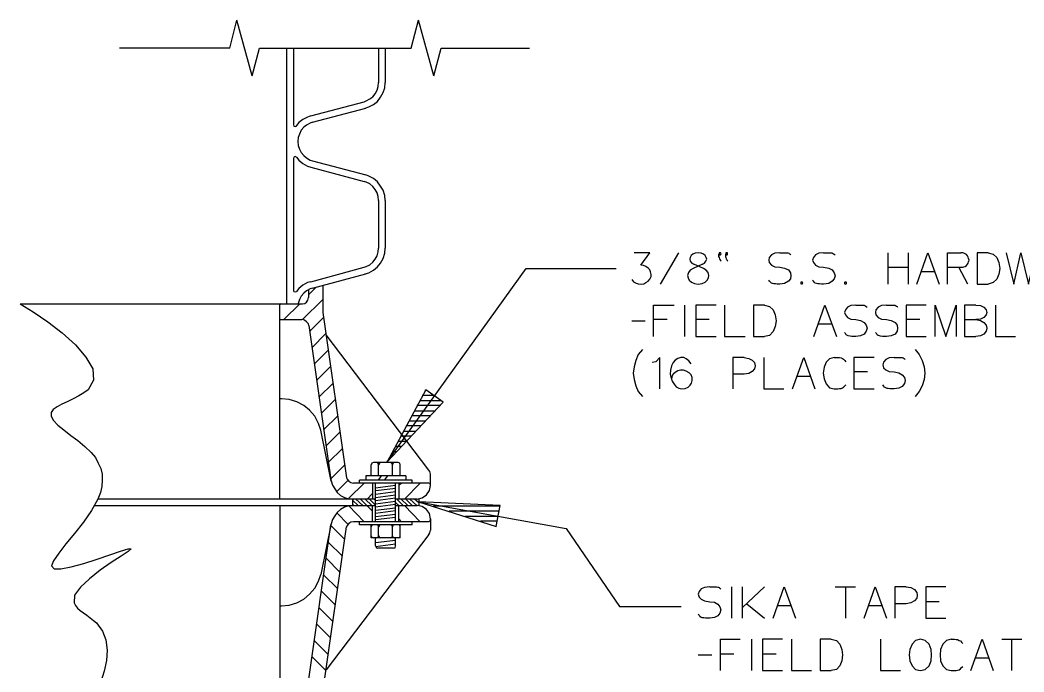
# Model space of a CAD drawing. Header units: inches. Extents: x -1698 to -1559, y -917 to -744.
# Drawn here: x -1609.16 to -1577.19, y -807.38 to -786.64 of the extents above; entities that cross this region are included whole.
import ezdxf

# ---------------------------------------------------------------- set-up
doc = ezdxf.new("R2010")
doc.units = ezdxf.units.IN
doc.layers.add('DH152', color=7, linetype='CONTINUOUS')

msp = doc.modelspace()

# ---------------------------------------------------------------- linework, layer by layer
at = {"layer": 'DH152', "color": 7}
for points in [[(-1602.48031, -787.53274), (-1602.25013, -786.63913)], [(-1601.76271, -788.41281), (-1602.25013, -786.63913)], [(-1596.69895, -787.53274), (-1596.46878, -786.63913)], [(-1595.98136, -788.41281), (-1596.46878, -786.63913)], [(-1602.48031, -787.53274), (-1605.98703, -787.53274)], [(-1601.76271, -788.41281), (-1601.53254, -787.53274)], [(-1601.53254, -787.53274), (-1596.69895, -787.53274)], [(-1600.66602, -787.55982), (-1600.66602, -795.66996)], [(-1600.44938, -787.55982), (-1600.44938, -789.96984)], [(-1597.74149, -787.55982), (-1597.74149, -788.62944)], [(-1597.52486, -787.55982), (-1597.52486, -788.62944)], [(-1595.98136, -788.41281), (-1595.75119, -787.53274)], [(-1595.75119, -787.53274), (-1592.93498, -787.53274)], [(-1598.20183, -789.23871), (-1598.13413, -789.21163), (-1598.01228, -789.14394), (-1597.9175, -789.07624), (-1597.84981, -788.98146), (-1597.78211, -788.87315), (-1597.75503, -788.75129), (-1597.74149, -788.62944)], [(-1598.16121, -789.4418), (-1598.0529, -789.40119), (-1597.90396, -789.31995), (-1597.76857, -789.22517), (-1597.67379, -789.08978), (-1597.59256, -788.94084), (-1597.5384, -788.79191), (-1597.52486, -788.62944)], [(-1599.89427, -789.68552), (-1598.20183, -789.23871)], [(-1599.84011, -789.88861), (-1598.14767, -789.4418)], [(-1599.89427, -789.68552), (-1600.00258, -789.72613), (-1600.15152, -789.80737), (-1600.27337, -789.90215), (-1600.35461, -789.99692)], [(-1599.84011, -789.88861), (-1599.92135, -789.91569), (-1600.02966, -789.98338), (-1600.12444, -790.05108), (-1600.20567, -790.14586), (-1600.25983, -790.26771), (-1600.30045, -790.37603), (-1600.31399, -790.49788)], [(-1600.44938, -789.96984), (-1600.43584, -790.01046), (-1600.39523, -790.024), (-1600.35461, -790.01046), (-1600.35461, -789.99692)], [(-1600.31399, -790.49788), (-1600.30045, -790.63328), (-1600.25983, -790.74159), (-1600.20567, -790.84991), (-1600.12444, -790.94469), (-1600.02966, -791.02592), (-1599.92135, -791.09362), (-1599.84011, -791.1207)], [(-1600.35461, -790.99884), (-1600.35461, -790.99884), (-1600.39523, -790.9853), (-1600.43584, -790.99884), (-1600.44938, -791.03946), (-1600.44938, -795.25024)], [(-1600.35461, -790.99884), (-1600.27337, -791.09362), (-1600.15152, -791.20194), (-1600.00258, -791.28317), (-1599.89427, -791.32379), (-1598.20183, -791.77059)], [(-1599.84011, -791.1207), (-1598.14767, -791.5675)], [(-1597.74149, -792.37987), (-1597.75503, -792.25802), (-1597.78211, -792.13616), (-1597.84981, -792.02784), (-1597.9175, -791.93307), (-1598.01228, -791.85183), (-1598.13413, -791.79767), (-1598.20183, -791.77059)], [(-1597.52486, -792.37987), (-1597.5384, -792.2174), (-1597.59256, -792.05492), (-1597.67379, -791.91953), (-1597.76857, -791.78413), (-1597.90396, -791.67582), (-1598.0529, -791.60812), (-1598.14767, -791.5675)], [(-1597.74149, -792.37987), (-1597.74149, -793.89629)], [(-1597.52486, -792.37987), (-1597.52486, -793.89629)], [(-1598.20183, -794.50557), (-1598.13413, -794.47849), (-1598.01228, -794.42433), (-1597.9175, -794.34309), (-1597.84981, -794.24832), (-1597.78211, -794.14), (-1597.75503, -794.01815), (-1597.74149, -793.89629)], [(-1598.16121, -794.70866), (-1598.0529, -794.68158), (-1597.90396, -794.60034), (-1597.76857, -794.49203), (-1597.67379, -794.37017), (-1597.59256, -794.22124), (-1597.5384, -794.05877), (-1597.52486, -793.89629)], [(-1589.38764, -794.43787), (-1589.10331, -794.04523), (-1589.60427, -794.04523)], [(-1588.76482, -795.04715), (-1588.18262, -794.04523)], [(-1587.55981, -794.04523), (-1587.65458, -794.05877), (-1587.73582, -794.08584), (-1587.78998, -794.12646), (-1587.81706, -794.19416), (-1587.8306, -794.24832), (-1587.81706, -794.31602), (-1587.7629, -794.37017), (-1587.6952, -794.41079), (-1587.6952, -794.41079)], [(-1587.42441, -794.41079), (-1587.35671, -794.37017), (-1587.3161, -794.31602), (-1587.28902, -794.24832), (-1587.30256, -794.19416), (-1587.34318, -794.12646), (-1587.39733, -794.08584), (-1587.46503, -794.05877), (-1587.55981, -794.04523), (-1587.55981, -794.04523)], [(-1586.89637, -794.0723), (-1586.89637, -794.08584), (-1586.89637, -794.09938), (-1586.88283, -794.11292), (-1586.86929, -794.11292), (-1586.85575, -794.11292), (-1586.84221, -794.09938), (-1586.84221, -794.08584), (-1586.82868, -794.0723), (-1586.82868, -794.0723), (-1586.84221, -794.05877), (-1586.84221, -794.04523), (-1586.85575, -794.04523), (-1586.86929, -794.04523), (-1586.88283, -794.04523), (-1586.89637, -794.04523), (-1586.89637, -794.05877), (-1586.89637, -794.0723), (-1586.89637, -794.0723), (-1586.90991, -794.09938), (-1586.90991, -794.12646), (-1586.90991, -794.16708), (-1586.89637, -794.19416), (-1586.88283, -794.23478), (-1586.86929, -794.26186), (-1586.85575, -794.28894), (-1586.82868, -794.31602), (-1586.82868, -794.31602)], [(-1584.96023, -794.04523), (-1585.1227, -794.05877), (-1585.23102, -794.11292), (-1585.29871, -794.19416), (-1585.31225, -794.2754), (-1585.29871, -794.35663), (-1585.23102, -794.43787), (-1585.1227, -794.49203), (-1584.96023, -794.50557), (-1584.96023, -794.50557)], [(-1584.96023, -794.04523), (-1584.86545, -794.04523), (-1584.79775, -794.04523), (-1584.7436, -794.04523), (-1584.70298, -794.04523), (-1584.6759, -794.05877), (-1584.64882, -794.0723), (-1584.63528, -794.08584), (-1584.6082, -794.11292), (-1584.6082, -794.11292)], [(-1583.56566, -794.04523), (-1583.7146, -794.05877), (-1583.82291, -794.11292), (-1583.89061, -794.19416), (-1583.91769, -794.2754), (-1583.89061, -794.35663), (-1583.82291, -794.43787), (-1583.7146, -794.49203), (-1583.56566, -794.50557), (-1583.56566, -794.50557)], [(-1583.56566, -794.04523), (-1583.47089, -794.04523), (-1583.38965, -794.04523), (-1583.34903, -794.04523), (-1583.30841, -794.04523), (-1583.28133, -794.05877), (-1583.25425, -794.0723), (-1583.22718, -794.08584), (-1583.2001, -794.11292), (-1583.2001, -794.11292)], [(-1581.5212, -794.04523), (-1581.5212, -795.04715)], [(-1580.87131, -794.04523), (-1580.87131, -795.04715)], [(-1580.60052, -795.04715), (-1580.24849, -794.04523), (-1579.88293, -795.04715)], [(-1579.62568, -795.04715), (-1579.62568, -794.04523), (-1579.19241, -794.04523)], [(-1578.93516, -794.2754), (-1578.9487, -794.22124), (-1578.96224, -794.18062), (-1578.98932, -794.14), (-1579.0164, -794.09938), (-1579.05702, -794.0723), (-1579.09764, -794.05877), (-1579.13825, -794.04523), (-1579.19241, -794.04523), (-1579.19241, -794.04523)], [(-1578.32589, -794.04523), (-1578.67791, -794.04523), (-1578.67791, -795.04715), (-1578.32589, -795.04715)], [(-1578.32589, -794.04523), (-1578.16341, -794.08584), (-1578.0551, -794.19416), (-1577.9874, -794.35663), (-1577.96032, -794.54619), (-1577.9874, -794.7222), (-1578.0551, -794.88467), (-1578.16341, -794.99299), (-1578.32589, -795.04715), (-1578.32589, -795.04715)], [(-1577.75723, -794.04523), (-1577.51352, -795.04715), (-1577.28335, -794.04523), (-1577.03964, -795.04715), (-1576.79593, -794.04523)], [(-1586.67974, -794.0723), (-1586.69328, -794.09938), (-1586.69328, -794.12646), (-1586.69328, -794.16708), (-1586.67974, -794.19416), (-1586.6662, -794.23478), (-1586.65266, -794.26186), (-1586.63912, -794.28894), (-1586.61204, -794.31602), (-1586.61204, -794.31602)], [(-1579.19241, -794.50557), (-1579.13825, -794.50557), (-1579.09764, -794.49203), (-1579.05702, -794.47849), (-1579.0164, -794.45141), (-1578.98932, -794.41079), (-1578.96224, -794.37017), (-1578.9487, -794.32955), (-1578.93516, -794.2754), (-1578.93516, -794.2754)], [(-1599.89427, -794.96591), (-1598.20183, -794.50557)], [(-1597.4707, -800.69311), (-1593.04329, -794.54619), (-1590.17292, -794.54619)], [(-1589.10331, -794.88467), (-1589.06269, -794.80344), (-1589.06269, -794.73574), (-1589.07623, -794.6545), (-1589.10331, -794.5868), (-1589.15746, -794.53265), (-1589.22516, -794.47849), (-1589.3064, -794.45141), (-1589.38764, -794.43787), (-1589.38764, -794.43787)], [(-1587.72228, -794.54619), (-1587.81706, -794.60034), (-1587.87121, -794.66804), (-1587.89829, -794.76282), (-1587.88475, -794.84405), (-1587.84414, -794.91175), (-1587.77644, -794.97945), (-1587.68166, -795.02007), (-1587.55981, -795.04715), (-1587.55981, -795.04715)], [(-1587.42441, -794.41079), (-1587.72228, -794.54619)], [(-1587.39733, -794.54619), (-1587.6952, -794.41079)], [(-1587.55981, -795.04715), (-1587.43795, -795.02007), (-1587.34318, -794.97945), (-1587.27548, -794.91175), (-1587.23486, -794.84405), (-1587.22132, -794.76282), (-1587.2484, -794.66804), (-1587.30256, -794.60034), (-1587.39733, -794.54619), (-1587.39733, -794.54619)], [(-1584.96023, -794.50557), (-1584.81129, -794.53265), (-1584.68944, -794.5868), (-1584.62174, -794.68158), (-1584.6082, -794.77636), (-1584.62174, -794.87113), (-1584.68944, -794.95237), (-1584.81129, -795.02007), (-1584.96023, -795.04715), (-1584.96023, -795.04715)], [(-1583.56566, -794.50557), (-1583.40319, -794.53265), (-1583.29487, -794.5868), (-1583.22718, -794.68158), (-1583.2001, -794.77636), (-1583.22718, -794.87113), (-1583.29487, -794.95237), (-1583.40319, -795.02007), (-1583.56566, -795.04715), (-1583.56566, -795.04715)], [(-1581.5212, -794.50557), (-1580.87131, -794.50557)], [(-1580.45158, -794.64096), (-1580.03186, -794.64096)], [(-1579.62568, -794.50557), (-1579.19241, -794.50557)], [(-1578.97578, -795.04715), (-1579.26011, -794.50557)], [(-1599.89427, -794.96591), (-1600.00258, -794.99299), (-1600.15152, -795.07423), (-1600.27337, -795.18254), (-1600.35461, -795.27732)], [(-1599.84011, -795.169), (-1598.14767, -794.70866)], [(-1589.67196, -794.89821), (-1589.61781, -794.96591), (-1589.53657, -795.00653), (-1589.46887, -795.03361), (-1589.3741, -795.04715), (-1589.29286, -795.03361), (-1589.22516, -794.99299), (-1589.15746, -794.95237), (-1589.10331, -794.88467), (-1589.10331, -794.88467)], [(-1584.96023, -795.04715), (-1585.04146, -795.04715), (-1585.09562, -795.03361), (-1585.14978, -795.03361), (-1585.1904, -795.02007), (-1585.23102, -795.00653), (-1585.2581, -794.97945), (-1585.28518, -794.95237), (-1585.31225, -794.91175), (-1585.31225, -794.91175)], [(-1583.56566, -795.04715), (-1583.63336, -795.04715), (-1583.70106, -795.03361), (-1583.75521, -795.03361), (-1583.79583, -795.02007), (-1583.83645, -795.00653), (-1583.86353, -794.97945), (-1583.89061, -794.95237), (-1583.91769, -794.91175), (-1583.91769, -794.91175)], [(-1600.44938, -795.25024), (-1600.43584, -795.27732), (-1600.39523, -795.29086), (-1600.35461, -795.27732), (-1600.35461, -795.27732)], [(-1599.84011, -795.169), (-1599.92135, -795.19608), (-1600.02966, -795.25024), (-1600.12444, -795.33148), (-1600.20567, -795.42625), (-1600.25983, -795.53457), (-1600.30045, -795.65642), (-1600.30045, -795.66996)], [(-1599.71825, -795.12838), (-1599.9755, -795.38563)], [(-1599.9755, -795.2367), (-1599.9755, -795.46687)], [(-1599.51516, -795.07423), (-1599.51516, -795.94075)], [(-1600.16506, -795.66996), (-1600.08382, -795.65642), (-1600.02966, -795.6158), (-1599.98904, -795.54811), (-1599.9755, -795.46687)], [(-1599.51516, -795.53457), (-1600.16506, -796.17092)], [(-1609.15527, -795.66996), (-1608.73554, -795.92721), (-1608.2752, -796.23862), (-1607.81486, -796.59065), (-1607.39513, -796.96975), (-1607.05665, -797.3624), (-1606.84002, -797.7415), (-1606.81294, -798.09353), (-1606.98895, -798.40494), (-1607.12434, -798.49971), (-1607.28682, -798.59449), (-1607.46283, -798.68926), (-1607.65238, -798.78404), (-1607.8284, -798.86528), (-1607.97733, -798.94651), (-1608.09919, -799.02775), (-1608.16688, -799.12253), (-1608.16688, -799.24438), (-1608.08565, -799.37978), (-1607.95025, -799.52871), (-1607.7607, -799.67765), (-1607.54407, -799.85366), (-1607.3139, -800.01613), (-1607.09727, -800.20569), (-1606.89417, -800.39524), (-1606.75878, -800.55771), (-1606.664, -800.73372), (-1606.58277, -800.90974), (-1606.54215, -801.08575), (-1606.54215, -801.2753), (-1606.55569, -801.4784), (-1606.59631, -801.66795), (-1606.67754, -801.88458), (-1606.88063, -802.25015), (-1607.13788, -802.61571), (-1607.42221, -802.98128), (-1607.693, -803.30622), (-1607.92317, -803.60409), (-1608.08565, -803.8478), (-1608.15334, -804.01028), (-1608.07211, -804.10505), (-1607.85548, -804.10505), (-1607.53053, -804.03736), (-1607.12434, -803.92904), (-1606.70462, -803.79365), (-1606.29844, -803.65825), (-1605.95995, -803.5364), (-1605.71624, -803.4687), (-1605.62146, -803.4687), (-1605.71624, -803.54994), (-1605.93287, -803.69887), (-1606.25782, -803.90196), (-1606.60984, -804.14567), (-1606.94833, -804.41646), (-1607.23266, -804.68725), (-1607.42221, -804.9445), (-1607.43575, -805.18821), (-1607.39513, -805.26945), (-1607.32744, -805.35069), (-1607.2462, -805.43192), (-1607.13788, -805.49962), (-1607.02957, -805.58086), (-1606.92125, -805.66209), (-1606.81294, -805.74333), (-1606.71816, -805.82457), (-1606.52861, -806.08182), (-1606.42029, -806.36615), (-1606.37967, -806.69109), (-1606.40675, -807.01604), (-1606.47445, -807.35453), (-1606.58277, -807.69301)], [(-1609.15527, -795.66996), (-1600.16506, -795.66996)], [(-1600.88265, -801.88458), (-1600.88265, -795.66996)], [(-1600.84203, -795.66996), (-1600.88265, -795.69704)], [(-1600.76079, -796.17092), (-1600.24629, -795.66996)], [(-1599.51516, -795.94075), (-1598.75695, -801.20761)], [(-1588.98145, -796.7125), (-1588.98145, -795.71058), (-1588.33156, -795.71058)], [(-1587.99307, -795.71058), (-1587.99307, -796.7125)], [(-1586.99115, -795.71058), (-1587.64104, -795.71058), (-1587.64104, -796.7125), (-1586.99115, -796.7125)], [(-1586.72036, -795.71058), (-1586.72036, -796.7125), (-1586.07046, -796.7125)], [(-1585.44765, -795.71058), (-1585.79968, -795.71058), (-1585.79968, -796.7125), (-1585.44765, -796.7125)], [(-1585.44765, -795.71058), (-1585.28518, -795.7512), (-1585.17686, -795.85951), (-1585.10916, -796.02199), (-1585.08208, -796.21154), (-1585.10916, -796.38755), (-1585.17686, -796.55003), (-1585.28518, -796.67188), (-1585.44765, -796.7125), (-1585.44765, -796.7125)], [(-1583.87707, -796.7125), (-1583.52504, -795.71058), (-1583.15948, -796.7125)], [(-1582.53666, -795.71058), (-1582.69914, -795.72412), (-1582.80745, -795.77828), (-1582.87515, -795.85951), (-1582.90223, -795.94075), (-1582.87515, -796.02199), (-1582.80745, -796.10323), (-1582.69914, -796.15738), (-1582.53666, -796.17092), (-1582.53666, -796.17092)], [(-1582.53666, -795.71058), (-1582.44189, -795.71058), (-1582.37419, -795.71058), (-1582.32003, -795.71058), (-1582.27941, -795.71058), (-1582.25233, -795.72412), (-1582.22525, -795.73766), (-1582.21171, -795.7512), (-1582.18464, -795.77828), (-1582.18464, -795.77828)], [(-1581.56182, -795.71058), (-1581.72429, -795.72412), (-1581.83261, -795.77828), (-1581.90031, -795.85951), (-1581.91385, -795.94075), (-1581.90031, -796.02199), (-1581.83261, -796.10323), (-1581.72429, -796.15738), (-1581.56182, -796.17092), (-1581.56182, -796.17092)], [(-1581.56182, -795.71058), (-1581.46704, -795.71058), (-1581.39935, -795.71058), (-1581.34519, -795.71058), (-1581.30457, -795.71058), (-1581.27749, -795.72412), (-1581.25041, -795.73766), (-1581.22333, -795.7512), (-1581.20979, -795.77828), (-1581.20979, -795.77828)], [(-1580.30265, -795.71058), (-1580.939, -795.71058), (-1580.939, -796.7125), (-1580.30265, -796.7125)], [(-1580.01832, -796.7125), (-1580.01832, -795.71058), (-1579.67983, -796.7125), (-1579.34135, -795.71058), (-1579.34135, -796.7125)], [(-1578.71853, -795.71058), (-1579.0841, -795.71058), (-1579.0841, -796.7125), (-1578.71853, -796.7125)], [(-1578.71853, -795.71058), (-1578.5696, -795.72412), (-1578.46128, -795.77828), (-1578.39358, -795.85951), (-1578.3665, -795.94075), (-1578.39358, -796.02199), (-1578.46128, -796.10323), (-1578.5696, -796.15738), (-1578.71853, -796.17092), (-1578.71853, -796.17092)], [(-1578.09572, -795.71058), (-1578.09572, -796.7125), (-1577.45936, -796.7125)], [(-1600.88265, -796.17092), (-1600.17859, -796.17092)], [(-1599.96196, -796.36048), (-1599.9755, -796.30632), (-1600.02966, -796.23862), (-1600.09736, -796.18446), (-1600.17859, -796.17092)], [(-1599.93488, -796.55003), (-1599.48808, -796.10323)], [(-1589.67196, -796.21154), (-1589.25224, -796.21154)], [(-1588.54819, -796.17092), (-1588.98145, -796.17092)], [(-1587.20778, -796.17092), (-1587.64104, -796.17092)], [(-1582.53666, -796.17092), (-1582.38773, -796.198), (-1582.27941, -796.2657), (-1582.21171, -796.34694), (-1582.18464, -796.44171), (-1582.21171, -796.53649), (-1582.27941, -796.63126), (-1582.38773, -796.68542), (-1582.53666, -796.7125), (-1582.53666, -796.7125)], [(-1581.56182, -796.17092), (-1581.41289, -796.198), (-1581.29103, -796.2657), (-1581.22333, -796.34694), (-1581.20979, -796.44171), (-1581.22333, -796.53649), (-1581.29103, -796.63126), (-1581.41289, -796.68542), (-1581.56182, -796.7125), (-1581.56182, -796.7125)], [(-1580.50574, -796.17092), (-1580.939, -796.17092)], [(-1579.0841, -796.17092), (-1578.71853, -796.17092)], [(-1578.71853, -796.17092), (-1578.5696, -796.198), (-1578.46128, -796.2657), (-1578.39358, -796.34694), (-1578.3665, -796.44171), (-1578.39358, -796.53649), (-1578.46128, -796.63126), (-1578.5696, -796.68542), (-1578.71853, -796.7125), (-1578.71853, -796.7125)], [(-1599.96196, -796.36048), (-1599.25791, -801.26176)], [(-1583.74168, -796.30632), (-1583.30841, -796.30632)], [(-1582.53666, -796.7125), (-1582.6179, -796.7125), (-1582.67206, -796.7125), (-1582.72621, -796.69896), (-1582.78037, -796.68542), (-1582.80745, -796.67188), (-1582.84807, -796.65834), (-1582.87515, -796.61773), (-1582.90223, -796.57711), (-1582.90223, -796.57711)], [(-1581.56182, -796.7125), (-1581.62952, -796.7125), (-1581.69722, -796.7125), (-1581.75137, -796.69896), (-1581.79199, -796.68542), (-1581.83261, -796.67188), (-1581.85969, -796.65834), (-1581.88677, -796.61773), (-1581.91385, -796.57711), (-1581.91385, -796.57711)], [(-1599.42038, -796.61773), (-1599.86719, -797.06453)], [(-1596.14383, -800.9639), (-1599.40685, -796.65834)], [(-1599.78595, -797.59257), (-1599.33915, -797.14576)], [(-1589.33348, -797.11869), (-1589.46887, -797.28116), (-1589.55011, -797.47071), (-1589.60427, -797.6738), (-1589.63135, -797.8769), (-1589.60427, -798.07999), (-1589.55011, -798.28308), (-1589.46887, -798.45909), (-1589.33348, -798.62157), (-1589.33348, -798.62157)], [(-1580.65468, -797.11869), (-1580.51928, -797.28116), (-1580.4245, -797.47071), (-1580.37035, -797.6738), (-1580.34327, -797.8769), (-1580.37035, -798.07999), (-1580.4245, -798.28308), (-1580.51928, -798.45909), (-1580.65468, -798.62157), (-1580.65468, -798.62157)], [(-1588.77836, -798.37786), (-1588.77836, -797.37594), (-1588.91375, -797.51133), (-1589.02207, -797.53841)], [(-1587.78998, -797.57903), (-1587.85768, -797.48425), (-1587.93891, -797.41655), (-1588.02015, -797.37594), (-1588.11493, -797.37594), (-1588.2097, -797.40301), (-1588.29094, -797.45717), (-1588.35864, -797.53841), (-1588.41279, -797.64673), (-1588.41279, -797.64673)], [(-1586.09754, -797.37594), (-1586.46311, -797.37594), (-1586.46311, -798.37786)], [(-1586.09754, -797.37594), (-1585.94861, -797.40301), (-1585.84029, -797.45717), (-1585.7726, -797.53841), (-1585.74552, -797.64673), (-1585.7726, -797.7415), (-1585.84029, -797.82274), (-1585.94861, -797.89044), (-1586.09754, -797.90398), (-1586.09754, -797.90398)], [(-1585.47473, -797.37594), (-1585.47473, -798.37786), (-1584.83837, -798.37786)], [(-1584.55404, -798.37786), (-1584.20202, -797.37594), (-1583.84999, -798.37786)], [(-1583.22718, -797.37594), (-1583.37611, -797.41655), (-1583.48443, -797.52487), (-1583.55212, -797.68734), (-1583.5792, -797.8769), (-1583.55212, -798.05291), (-1583.48443, -798.21538), (-1583.37611, -798.33724), (-1583.22718, -798.37786), (-1583.22718, -798.37786)], [(-1583.22718, -797.37594), (-1583.17302, -797.37594), (-1583.11886, -797.37594), (-1583.0647, -797.37594), (-1583.01054, -797.38948), (-1582.96993, -797.40301), (-1582.92931, -797.43009), (-1582.88869, -797.47071), (-1582.86161, -797.51133), (-1582.86161, -797.51133)], [(-1581.95446, -797.37594), (-1582.60436, -797.37594), (-1582.60436, -798.37786), (-1581.95446, -798.37786)], [(-1581.31811, -797.37594), (-1581.48058, -797.38948), (-1581.5889, -797.44363), (-1581.6566, -797.52487), (-1581.68368, -797.60611), (-1581.6566, -797.70088), (-1581.5889, -797.76858), (-1581.48058, -797.82274), (-1581.31811, -797.83628), (-1581.31811, -797.83628)], [(-1581.31811, -797.37594), (-1581.22333, -797.37594), (-1581.15564, -797.37594), (-1581.10148, -797.37594), (-1581.06086, -797.37594), (-1581.03378, -797.38948), (-1581.0067, -797.40301), (-1580.99316, -797.41655), (-1580.96608, -797.44363), (-1580.96608, -797.44363)], [(-1599.27145, -797.66026), (-1599.71825, -798.10707)], [(-1588.41279, -797.64673), (-1588.43987, -797.78212), (-1588.45341, -797.90398), (-1588.42633, -798.02583), (-1588.38571, -798.13415), (-1588.33156, -798.22892), (-1588.26386, -798.31016), (-1588.18262, -798.35078), (-1588.08785, -798.37786), (-1588.08785, -798.37786)], [(-1587.84414, -797.86336), (-1587.93891, -797.8092), (-1588.03369, -797.78212), (-1588.12846, -797.78212), (-1588.2097, -797.79566), (-1588.29094, -797.84982), (-1588.35864, -797.90398), (-1588.39925, -797.98521), (-1588.41279, -798.07999), (-1588.41279, -798.07999)], [(-1588.08785, -798.37786), (-1587.97953, -798.36432), (-1587.88475, -798.3237), (-1587.81706, -798.256), (-1587.77644, -798.1883), (-1587.74936, -798.10707), (-1587.74936, -798.01229), (-1587.78998, -797.93105), (-1587.84414, -797.86336), (-1587.84414, -797.86336)], [(-1582.1711, -797.83628), (-1582.60436, -797.83628)], [(-1581.31811, -797.83628), (-1581.16918, -797.86336), (-1581.06086, -797.93105), (-1580.99316, -798.01229), (-1580.96608, -798.10707), (-1580.99316, -798.20184), (-1581.06086, -798.29662), (-1581.16918, -798.35078), (-1581.31811, -798.37786), (-1581.31811, -798.37786)], [(-1599.63702, -798.63511), (-1599.19021, -798.1883)], [(-1586.09754, -797.90398), (-1586.46311, -797.90398)], [(-1584.41865, -797.97167), (-1583.98539, -797.97167)], [(-1596.26569, -798.41848), (-1596.21153, -798.41848)], [(-1583.22718, -798.37786), (-1583.17302, -798.37786), (-1583.11886, -798.37786), (-1583.0647, -798.36432), (-1583.01054, -798.36432), (-1582.96993, -798.33724), (-1582.92931, -798.3237), (-1582.88869, -798.28308), (-1582.86161, -798.24246), (-1582.86161, -798.24246)], [(-1581.31811, -798.37786), (-1581.39935, -798.37786), (-1581.4535, -798.37786), (-1581.50766, -798.36432), (-1581.54828, -798.36432), (-1581.5889, -798.33724), (-1581.62952, -798.3237), (-1581.6566, -798.28308), (-1581.68368, -798.24246), (-1581.68368, -798.24246)], [(-1599.24437, -801.31592), (-1599.58286, -799.69119), (-1599.65056, -799.47455), (-1599.77241, -799.24438), (-1599.93488, -799.05483), (-1600.12444, -798.9059), (-1600.34107, -798.78404), (-1600.58478, -798.71634), (-1600.82849, -798.68926), (-1600.86911, -798.68926)], [(-1599.10898, -798.7028), (-1599.55578, -799.14961)], [(-1596.42816, -798.74342), (-1595.76473, -798.74342)], [(-1595.98136, -798.58095), (-1596.34692, -798.58095)], [(-1596.60417, -799.06837), (-1595.94074, -799.06837)], [(-1595.79181, -798.9059), (-1596.52294, -798.9059)], [(-1599.48808, -799.67765), (-1599.04128, -799.23084)], [(-1596.78019, -799.39332), (-1596.25215, -799.39332)], [(-1596.08967, -799.23084), (-1596.68541, -799.23084)], [(-1598.96004, -799.74534), (-1599.40685, -800.19215)], [(-1596.94266, -799.71826), (-1596.55002, -799.71826)], [(-1596.40108, -799.55579), (-1596.86142, -799.55579)], [(-1597.11867, -800.04321), (-1596.86142, -800.04321)], [(-1596.69895, -799.88074), (-1597.03744, -799.88074)], [(-1599.33915, -800.72019), (-1598.89235, -800.27338)], [(-1597.29469, -800.36816), (-1597.15929, -800.36816)], [(-1597.01036, -800.20569), (-1597.19991, -800.20569)], [(-1597.90396, -800.72019), (-1597.95812, -800.73372), (-1597.97166, -800.78788)], [(-1597.11867, -800.72019), (-1597.90396, -800.72019)], [(-1597.67379, -800.72019), (-1597.71441, -800.73372), (-1597.74149, -800.78788), (-1597.75503, -800.73372), (-1597.80919, -800.72019)], [(-1597.74149, -801.13991), (-1597.74149, -800.72019)], [(-1597.30823, -800.53063), (-1597.37592, -800.53063)], [(-1597.22699, -800.72019), (-1597.28115, -800.73372), (-1597.29469, -800.78788), (-1597.32177, -800.73372), (-1597.36238, -800.72019)], [(-1597.29469, -801.13991), (-1597.29469, -800.72019)], [(-1597.05098, -800.78788), (-1597.06452, -800.73372), (-1597.11867, -800.72019)], [(-1598.81111, -800.78788), (-1599.25791, -801.23469)], [(-1597.97166, -801.13991), (-1597.97166, -800.78788)], [(-1597.05098, -801.13991), (-1597.05098, -800.78788)], [(-1596.08967, -801.08575), (-1596.10321, -801.00451), (-1596.14383, -800.9639)], [(-1599.25791, -801.26176), (-1599.24437, -801.30238), (-1599.20375, -801.43778), (-1599.13606, -801.55963), (-1599.05482, -801.66795), (-1598.9465, -801.76272), (-1598.82465, -801.83042), (-1598.68925, -801.87104), (-1598.54032, -801.88458)], [(-1599.06836, -801.64087), (-1598.71633, -801.28884)], [(-1598.75695, -801.20761), (-1598.74341, -801.24822), (-1598.68925, -801.31592), (-1598.62156, -801.35654), (-1598.54032, -801.37008)], [(-1598.20183, -801.37008), (-1598.68925, -801.8575)], [(-1596.14383, -801.37008), (-1598.54032, -801.37008)], [(-1596.67187, -801.2753), (-1598.35077, -801.2753)], [(-1598.35077, -801.37008), (-1598.35077, -801.2753)], [(-1596.87496, -801.13991), (-1598.14767, -801.13991), (-1598.14767, -801.2753)], [(-1597.93104, -801.37008), (-1597.93104, -801.88458)], [(-1597.83627, -802.60217), (-1597.83627, -801.37008)], [(-1597.74149, -801.2753), (-1597.64671, -801.13991)], [(-1597.55194, -801.2753), (-1597.44362, -801.13991)], [(-1597.19991, -802.60217), (-1597.19991, -801.37008)], [(-1597.0916, -801.37008), (-1597.0916, -801.88458)], [(-1597.01036, -801.37008), (-1597.0916, -801.45132)], [(-1596.91558, -801.88458), (-1596.41462, -801.37008)], [(-1596.87496, -801.13991), (-1596.87496, -801.2753)], [(-1596.67187, -801.37008), (-1596.67187, -801.2753)], [(-1596.08967, -801.42424), (-1596.10321, -801.38362), (-1596.14383, -801.37008)], [(-1596.08967, -801.45132), (-1596.08967, -801.08575)], [(-1598.10706, -801.88458), (-1597.93104, -801.70857)], [(-1597.83627, -801.51901), (-1597.19991, -801.43778)], [(-1597.83627, -801.72211), (-1597.19991, -801.64087)], [(-1597.82273, -801.61379), (-1597.19991, -801.53255)], [(-1596.5094, -801.88458), (-1596.5094, -801.88458), (-1596.34692, -801.84396), (-1596.21153, -801.74919), (-1596.11675, -801.61379), (-1596.08967, -801.45132), (-1596.08967, -801.42424)], [(-1597.83627, -801.88458), (-1606.67754, -801.88458)], [(-1598.5674, -801.88458), (-1598.5674, -802.08767)], [(-1598.39138, -802.08767), (-1598.5674, -801.91166)], [(-1598.45908, -801.88458), (-1598.24245, -802.08767)], [(-1598.31015, -801.88458), (-1597.93104, -802.26369)], [(-1598.16121, -801.88458), (-1597.95812, -802.08767)], [(-1597.83627, -802.07413), (-1598.02582, -801.88458)], [(-1597.87688, -801.88458), (-1597.83627, -801.9252)], [(-1597.83627, -801.83042), (-1597.19991, -801.74919)], [(-1597.83627, -801.9252), (-1597.19991, -801.84396)], [(-1597.83627, -802.03351), (-1597.19991, -801.95228)], [(-1596.5094, -801.88458), (-1597.19991, -801.88458)], [(-1597.19991, -801.9929), (-1597.0916, -802.08767)], [(-1596.9562, -802.08767), (-1597.15929, -801.88458)], [(-1597.0239, -801.88458), (-1596.80727, -802.08767)], [(-1596.67187, -802.08767), (-1596.87496, -801.88458)], [(-1596.73957, -801.88458), (-1596.52294, -802.08767)], [(-1596.45524, -802.00644), (-1596.59063, -801.88458)], [(-1596.46878, -801.96582), (-1591.77058, -802.8188)], [(-1596.45524, -801.87104), (-1596.45524, -802.08767)], [(-1606.78586, -802.08767), (-1597.83627, -802.08767)], [(-1600.88265, -802.08767), (-1600.88265, -808.30229)], [(-1598.54032, -802.08767), (-1598.54032, -802.08767), (-1598.68925, -802.10121), (-1598.82465, -802.14183), (-1598.9465, -802.20953), (-1599.05482, -802.3043), (-1599.13606, -802.41262), (-1599.20375, -802.53447), (-1599.24437, -802.66987), (-1599.25791, -802.69695)], [(-1599.06836, -802.31784), (-1598.71633, -802.68341)], [(-1598.20183, -802.60217), (-1598.68925, -802.10121)], [(-1598.5674, -802.04705), (-1598.52678, -802.08767)], [(-1597.93104, -802.60217), (-1597.93104, -802.08767)], [(-1597.83627, -802.12829), (-1597.19991, -802.04705)], [(-1597.83627, -802.23661), (-1597.19991, -802.15537)], [(-1597.83627, -802.33138), (-1597.19991, -802.25015)], [(-1597.83627, -802.4397), (-1597.19991, -802.35846)], [(-1597.19991, -802.08767), (-1596.5094, -802.08767)], [(-1597.0916, -802.60217), (-1597.0916, -802.08767)], [(-1596.91558, -802.08767), (-1596.41462, -802.60217)], [(-1596.08967, -802.54801), (-1596.08967, -802.5074), (-1596.11675, -802.34492), (-1596.21153, -802.20953), (-1596.34692, -802.11475), (-1596.5094, -802.08767)], [(-1595.9949, -802.10121), (-1593.8692, -802.10121)], [(-1593.89628, -802.26369), (-1595.49394, -802.26369)], [(-1599.24437, -802.65633), (-1599.58286, -804.28107)], [(-1598.54032, -802.60217), (-1598.54032, -802.60217), (-1598.62156, -802.61571), (-1598.68925, -802.65633), (-1598.74341, -802.72403), (-1598.75695, -802.77819)], [(-1596.14383, -802.60217), (-1598.54032, -802.60217)], [(-1598.35077, -802.69695), (-1598.35077, -802.60217)], [(-1597.83627, -802.53447), (-1597.19991, -802.45324)], [(-1597.01036, -802.60217), (-1597.0916, -802.5074)], [(-1596.67187, -802.69695), (-1596.67187, -802.60217)], [(-1596.14383, -802.60217), (-1596.14383, -802.60217), (-1596.10321, -802.57509), (-1596.08967, -802.54801)], [(-1596.08967, -802.5074), (-1596.08967, -802.87296)], [(-1594.99298, -802.42616), (-1593.92336, -802.42616)], [(-1593.95044, -802.58863), (-1594.49202, -802.58863)], [(-1599.96196, -807.61178), (-1599.25791, -802.69695)], [(-1599.51516, -808.88449), (-1599.51516, -808.0315), (-1598.75695, -802.76465)], [(-1598.81111, -803.17083), (-1599.25791, -802.72403)], [(-1596.67187, -802.69695), (-1598.35077, -802.69695)], [(-1597.05098, -803.11667), (-1597.97166, -803.11667), (-1597.97166, -802.69695)], [(-1597.90396, -802.69695), (-1597.95812, -802.71049), (-1597.97166, -802.76465)], [(-1597.67379, -802.69695), (-1597.71441, -802.71049), (-1597.74149, -802.76465), (-1597.75503, -802.71049), (-1597.80919, -802.69695)], [(-1597.74149, -803.11667), (-1597.74149, -802.69695)], [(-1597.29469, -802.76465), (-1597.32177, -802.71049), (-1597.36238, -802.69695)], [(-1597.29469, -803.11667), (-1597.29469, -802.69695)], [(-1597.22699, -802.69695), (-1597.28115, -802.71049), (-1597.29469, -802.76465)], [(-1597.05098, -802.76465), (-1597.06452, -802.71049), (-1597.11867, -802.69695)], [(-1597.05098, -803.11667), (-1597.05098, -802.69695)], [(-1596.14383, -803.00836), (-1596.10321, -802.9542), (-1596.08967, -802.87296)], [(-1591.77058, -802.8188), (-1590.06461, -805.29653), (-1588.10139, -805.29653)], [(-1596.14383, -803.00836), (-1599.40685, -807.31391)], [(-1599.33915, -803.25207), (-1598.89235, -803.69887)], [(-1597.97166, -803.04897), (-1597.95812, -803.10313), (-1597.90396, -803.11667)], [(-1597.83627, -803.37392), (-1597.83627, -803.11667)], [(-1597.83627, -803.26561), (-1597.19991, -803.18437)], [(-1597.83627, -803.38746), (-1597.19991, -803.30622)], [(-1597.80919, -803.11667), (-1597.75503, -803.10313), (-1597.74149, -803.04897)], [(-1597.74149, -803.04897), (-1597.71441, -803.10313), (-1597.67379, -803.11667)], [(-1597.36238, -803.11667), (-1597.32177, -803.10313), (-1597.29469, -803.04897)], [(-1597.29469, -803.04897), (-1597.28115, -803.10313), (-1597.22699, -803.11667)], [(-1597.19991, -803.37392), (-1597.19991, -803.11667)], [(-1597.11867, -803.11667), (-1597.06452, -803.10313), (-1597.05098, -803.04897)], [(-1597.83627, -803.37392), (-1597.80919, -803.42808), (-1597.76857, -803.44162)], [(-1597.26761, -803.44162), (-1597.76857, -803.44162)], [(-1597.26761, -803.44162), (-1597.21345, -803.42808), (-1597.19991, -803.37392)], [(-1598.96004, -804.21337), (-1599.40685, -803.76657)], [(-1600.88265, -805.28299), (-1600.82849, -805.28299), (-1600.58478, -805.25591), (-1600.34107, -805.18821), (-1600.12444, -805.06636), (-1599.93488, -804.90388), (-1599.77241, -804.71433), (-1599.65056, -804.4977), (-1599.58286, -804.28107)], [(-1599.48808, -804.29461), (-1599.04128, -804.74141)], [(-1599.10898, -805.25591), (-1599.55578, -804.80911)], [(-1587.19424, -804.67371), (-1587.35671, -804.70079), (-1587.46503, -804.74141), (-1587.53273, -804.82265), (-1587.55981, -804.90388), (-1587.53273, -804.99866), (-1587.46503, -805.06636), (-1587.35671, -805.12051), (-1587.19424, -805.14759), (-1587.19424, -805.14759)], [(-1587.19424, -804.67371), (-1587.113, -804.67371), (-1587.03177, -804.67371), (-1586.97761, -804.67371), (-1586.93699, -804.68725), (-1586.90991, -804.68725), (-1586.89637, -804.70079), (-1586.86929, -804.71433), (-1586.84221, -804.74141), (-1586.84221, -804.74141)], [(-1586.50373, -804.67371), (-1586.50373, -805.67563)], [(-1586.1517, -805.67563), (-1586.1517, -804.67371)], [(-1586.1517, -805.33715), (-1585.44765, -804.67371)], [(-1585.17686, -805.67563), (-1584.82483, -804.67371), (-1584.45927, -805.67563)], [(-1583.2001, -804.67371), (-1582.5502, -804.67371)], [(-1582.87515, -804.67371), (-1582.87515, -805.67563)], [(-1582.27941, -805.67563), (-1581.92739, -804.67371), (-1581.56182, -805.67563)], [(-1580.939, -804.67371), (-1581.30457, -804.67371), (-1581.30457, -805.67563)], [(-1580.939, -804.67371), (-1580.79007, -804.70079), (-1580.66822, -804.75495), (-1580.60052, -804.84972), (-1580.58698, -804.9445), (-1580.60052, -805.03928), (-1580.66822, -805.12051), (-1580.79007, -805.18821), (-1580.939, -805.21529), (-1580.939, -805.21529)], [(-1579.67983, -804.67371), (-1580.31619, -804.67371), (-1580.31619, -805.67563), (-1579.67983, -805.67563)], [(-1587.19424, -805.14759), (-1587.04531, -805.16113), (-1586.93699, -805.22883), (-1586.86929, -805.31007), (-1586.84221, -805.40484), (-1586.86929, -805.51316), (-1586.93699, -805.5944), (-1587.04531, -805.64855), (-1587.19424, -805.67563), (-1587.19424, -805.67563)], [(-1586.01631, -805.21529), (-1585.44765, -805.67563)], [(-1580.939, -805.21529), (-1581.30457, -805.21529)], [(-1579.88293, -805.14759), (-1580.31619, -805.14759)], [(-1599.63702, -805.33715), (-1599.19021, -805.78395)], [(-1587.19424, -805.67563), (-1587.27548, -805.67563), (-1587.32964, -805.67563), (-1587.38379, -805.66209), (-1587.43795, -805.66209), (-1587.46503, -805.64855), (-1587.50565, -805.62147), (-1587.53273, -805.58086), (-1587.55981, -805.54024), (-1587.55981, -805.54024)], [(-1585.02793, -805.26945), (-1584.6082, -805.26945)], [(-1582.13048, -805.26945), (-1581.71075, -805.26945)], [(-1599.27145, -806.29845), (-1599.71825, -805.85165)], [(-1599.78595, -806.37969), (-1599.33915, -806.82649)], [(-1586.85575, -807.34099), (-1586.85575, -806.33907), (-1586.2194, -806.33907)], [(-1585.86737, -806.33907), (-1585.86737, -807.34099)], [(-1584.87899, -806.33907), (-1585.51535, -806.33907), (-1585.51535, -807.34099), (-1584.87899, -807.34099)], [(-1584.59466, -806.33907), (-1584.59466, -807.34099), (-1583.95831, -807.34099)], [(-1583.32195, -806.33907), (-1583.67398, -806.33907), (-1583.67398, -807.34099), (-1583.32195, -807.34099)], [(-1583.32195, -806.33907), (-1583.15948, -806.37969), (-1583.05116, -806.50154), (-1582.98346, -806.66401), (-1582.96993, -806.84003), (-1582.98346, -807.02958), (-1583.05116, -807.19205), (-1583.15948, -807.30037), (-1583.32195, -807.34099), (-1583.32195, -807.34099)], [(-1581.75137, -806.33907), (-1581.75137, -807.34099), (-1581.11502, -807.34099)], [(-1579.50382, -806.33907), (-1579.65275, -806.37969), (-1579.77461, -806.50154), (-1579.84231, -806.66401), (-1579.85585, -806.84003), (-1579.84231, -807.02958), (-1579.77461, -807.19205), (-1579.65275, -807.30037), (-1579.50382, -807.34099), (-1579.50382, -807.34099)], [(-1579.50382, -806.33907), (-1579.44966, -806.33907), (-1579.3955, -806.33907), (-1579.34135, -806.35261), (-1579.30073, -806.35261), (-1579.24657, -806.37969), (-1579.20595, -806.39322), (-1579.17887, -806.43384), (-1579.13825, -806.47446), (-1579.13825, -806.47446)], [(-1578.881, -807.34099), (-1578.51544, -806.33907), (-1578.16341, -807.34099)], [(-1577.89262, -806.33907), (-1577.25627, -806.33907)], [(-1577.58122, -806.33907), (-1577.58122, -807.34099)], [(-1586.42249, -806.81295), (-1586.85575, -806.81295)], [(-1585.08208, -806.81295), (-1585.51535, -806.81295)], [(-1599.42038, -807.34099), (-1599.86719, -806.89418)], [(-1587.55981, -806.84003), (-1587.12654, -806.84003)], [(-1578.73207, -806.9348), (-1578.31235, -806.9348)], [(-1579.50382, -807.34099), (-1579.44966, -807.34099), (-1579.3955, -807.34099), (-1579.34135, -807.34099), (-1579.30073, -807.32745), (-1579.24657, -807.31391), (-1579.20595, -807.28683), (-1579.17887, -807.24621), (-1579.13825, -807.20559), (-1579.13825, -807.20559)]]:
    msp.add_lwpolyline(points, dxfattribs=at)
for points in [[(-1586.67974, -794.0723), (-1586.67974, -794.08584), (-1586.67974, -794.09938), (-1586.6662, -794.11292), (-1586.65266, -794.11292), (-1586.63912, -794.11292), (-1586.62558, -794.09938), (-1586.62558, -794.08584), (-1586.62558, -794.0723), (-1586.62558, -794.0723), (-1586.62558, -794.05877), (-1586.62558, -794.04523), (-1586.63912, -794.04523), (-1586.65266, -794.04523), (-1586.6662, -794.04523), (-1586.67974, -794.04523), (-1586.67974, -794.05877), (-1586.67974, -794.0723)], [(-1584.26971, -794.97945), (-1584.28325, -794.97945), (-1584.29679, -794.97945), (-1584.29679, -794.99299), (-1584.29679, -795.00653), (-1584.29679, -795.02007), (-1584.29679, -795.03361), (-1584.28325, -795.03361), (-1584.26971, -795.04715), (-1584.26971, -795.04715), (-1584.25618, -795.03361), (-1584.24264, -795.03361), (-1584.24264, -795.02007), (-1584.2291, -795.00653), (-1584.24264, -794.99299), (-1584.24264, -794.97945), (-1584.25618, -794.97945), (-1584.26971, -794.97945)], [(-1582.86161, -794.97945), (-1582.88869, -794.97945), (-1582.88869, -794.97945), (-1582.90223, -794.99299), (-1582.90223, -795.00653), (-1582.90223, -795.02007), (-1582.88869, -795.03361), (-1582.88869, -795.03361), (-1582.86161, -795.04715), (-1582.86161, -795.04715), (-1582.84807, -795.03361), (-1582.84807, -795.03361), (-1582.83453, -795.02007), (-1582.83453, -795.00653), (-1582.83453, -794.99299), (-1582.84807, -794.97945), (-1582.84807, -794.97945), (-1582.86161, -794.97945)], [(-1595.68349, -798.79758), (-1596.23861, -798.40494), (-1597.4707, -800.69311)], [(-1597.45716, -800.69311), (-1597.45716, -800.69311)], [(-1593.99106, -802.75111), (-1593.8692, -802.08767), (-1596.46878, -801.96582)], [(-1593.97752, -802.75111), (-1593.97752, -802.75111)], [(-1580.47866, -807.34099), (-1580.32973, -807.30037), (-1580.20787, -807.19205), (-1580.14018, -807.02958), (-1580.12664, -806.84003), (-1580.14018, -806.66401), (-1580.20787, -806.50154), (-1580.32973, -806.37969), (-1580.47866, -806.33907), (-1580.47866, -806.33907), (-1580.64114, -806.37969), (-1580.74945, -806.50154), (-1580.81715, -806.66401), (-1580.84423, -806.84003), (-1580.81715, -807.02958), (-1580.74945, -807.19205), (-1580.64114, -807.30037), (-1580.47866, -807.34099)]]:
    msp.add_lwpolyline(points, close=True, dxfattribs=at)

doc.saveas('drawing.dxf')
